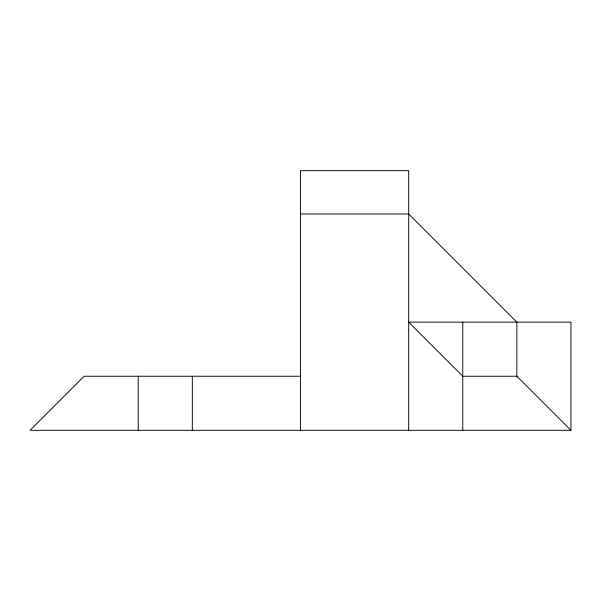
<?xml version="1.0" encoding="UTF-8"?>
<svg xmlns="http://www.w3.org/2000/svg" width="601" height="601" viewBox="0 0 601 601"><rect width="100%" height="100%" fill="white"/><g stroke="black" fill="none" stroke-linecap="round" stroke-linejoin="round"><path stroke-width="0.9" d="M300.5 213.956L408.68 213.956L516.86 322.136L516.86 377.158M300.5 376.226L84.14 376.226L30.05 430.316L570.95 430.316L570.95 322.136L408.68 322.136L462.77 376.226L516.86 376.226L570.95 430.316M462.77 322.136L462.77 430.316M408.68 430.316L408.68 170.684L300.5 170.684L300.5 430.316M192.32 376.226L192.32 430.316M138.23 376.226L138.23 430.316"/></g></svg>
